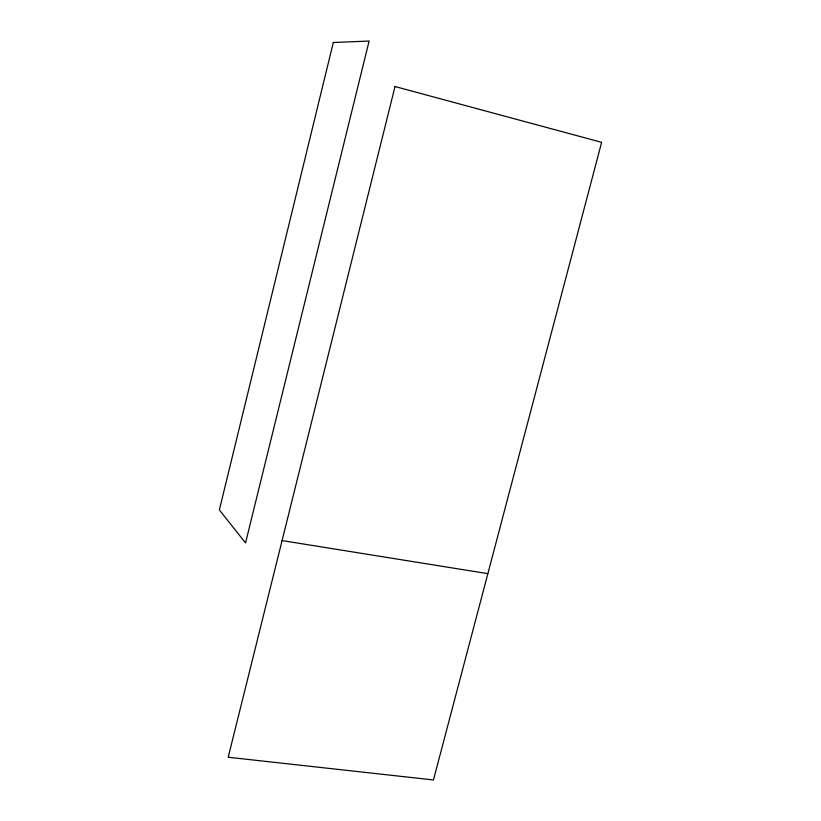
<?xml version="1.0" encoding="UTF-8"?>
<svg xmlns="http://www.w3.org/2000/svg" width="821" height="821" viewBox="0 0 821 821"><rect width="100%" height="100%" fill="white"/><g stroke="black" fill="none" stroke-linecap="round" stroke-linejoin="round"><path stroke-width="1.23" d="M282.085 540.577L487.859 573.663M333.316 42.507L219.361 509.923L245.541 542.938L369.111 41.05L333.316 42.507M395.014 86.544L228.197 757.239L433.447 779.95L601.639 142.331L395.014 86.544"/></g></svg>
